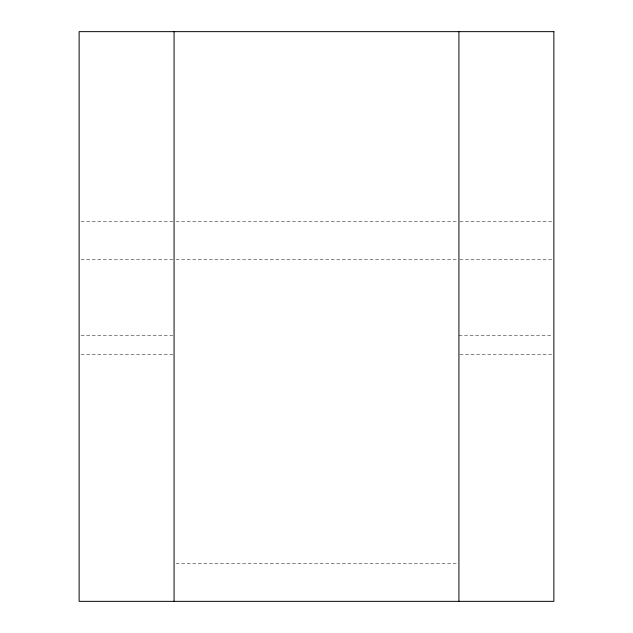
<?xml version="1.0" encoding="UTF-8"?>
<svg xmlns="http://www.w3.org/2000/svg" width="633" height="633" viewBox="0 0 633 633"><rect width="100%" height="100%" fill="white"/><g stroke="black" fill="none" stroke-linecap="round" stroke-linejoin="round"><path stroke-width="0.47" stroke-dasharray="3.17 2.37" d="M81.079 221.55L173.094 221.55M176.045 221.55L456.955 221.55M459.906 221.55L551.921 221.55M81.079 259.53L173.094 259.53M176.045 259.53L456.955 259.53M459.914 259.53L551.897 259.53M81.079 335.49L173.094 335.49M458.925 335.49L551.921 335.49M81.079 354.48L173.094 354.48M459.914 354.48L551.897 354.48M176.053 563.37L456.947 563.37"/><path stroke-width="0.95" d="M458.925 31.65L458.925 601.35M174.075 31.65L174.075 601.35M553.875 31.65L79.125 31.65L79.125 601.35L553.875 601.35L553.875 31.65"/></g></svg>
